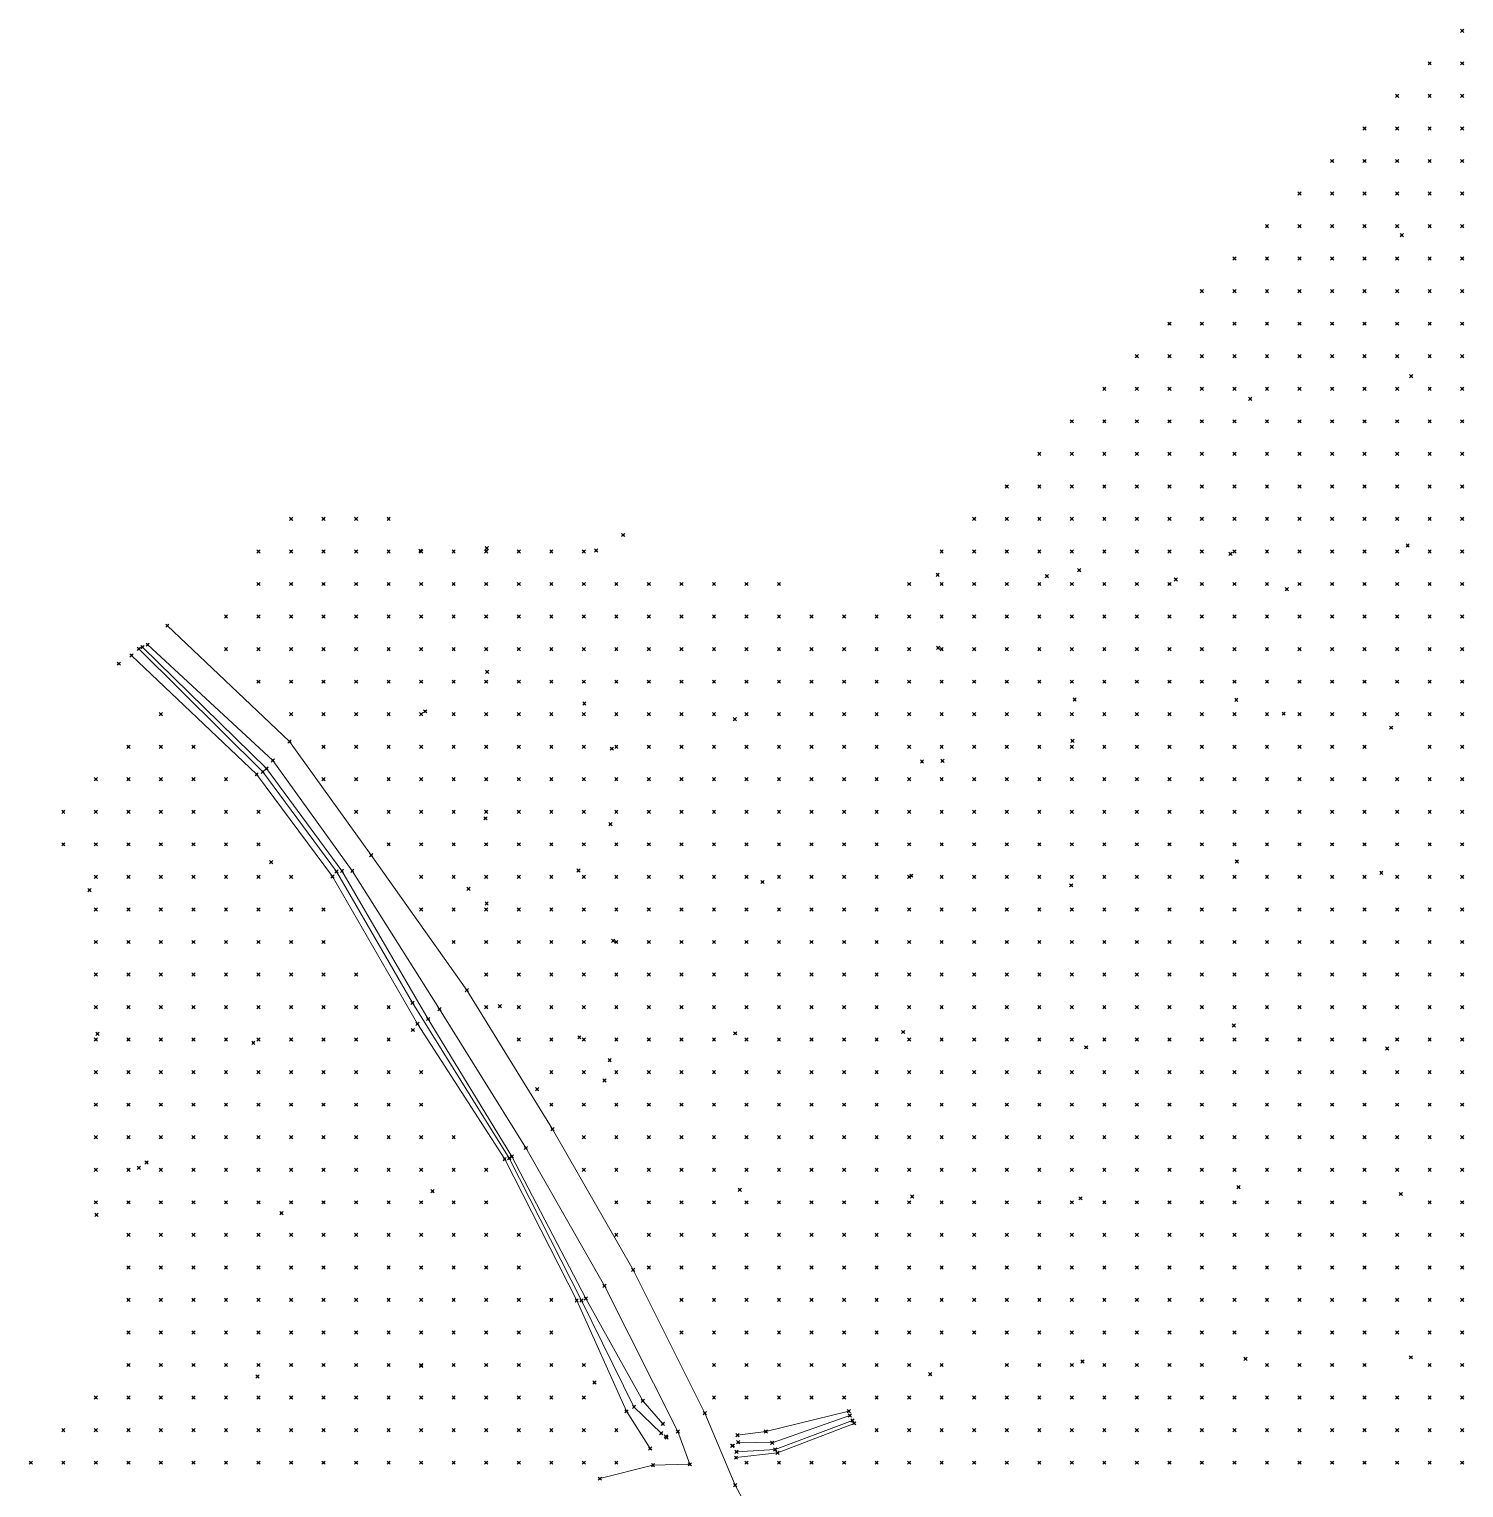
# Model space of a CAD drawing. Header units: metres. Extents: x 441556 to 446409, y 432338 to 461058.
# Drawn here: x 441831.5 to 441963.8, y 460383.4 to 460517.8 of the extents above; entities that cross this region are included whole.
import ezdxf

# ---------------------------------------------------------------- set-up
doc = ezdxf.new("R2010")
doc.units = ezdxf.units.M
doc.header["$MEASUREMENT"] = 0
doc.header["$PDMODE"] = 35
doc.header["$PDSIZE"] = 0.15
for name, color, linetype, lineweight in [('DTM-BRE-RevN_GRP_DRUM DE PIATRA', 2, 'Continuous', 0), ('DTM-BRE-RevN_GRP_DRUM PAMANT', 2, 'Continuous', 0), ('DTM-BRE-RevN_GRP_SANT PAMANT JOS', 2, 'Continuous', 0), ('DTM-BRE-RevN_GRP_SANT PAMANT SUS', 2, 'Continuous', 0), ('DTM-NOK-RevN_LIDAR_co_lidar', 91, 'Continuous', 0), ('DTM-NOK-RevN_RTK', 32, 'Continuous', 0)]:
    doc.layers.add(name, color=color, linetype=linetype, lineweight=lineweight)

msp = doc.modelspace()

# ---------------------------------------------------------------- linework, layer by layer
at = {"layer": 'DTM-BRE-RevN_GRP_DRUM DE PIATRA'}
msp.add_line((441896.614, 460383.647, 409.819), (441902.814, 460372.236, 409.312), dxfattribs=at)
at = {"layer": 'DTM-BRE-RevN_GRP_DRUM PAMANT'}
for p, q in [((441844.264, 460462.864, 413.839), (441855.53, 460452.179, 413.044)), ((441842.448, 460461.116, 413.848), (441853.984, 460450.444, 412.911)), ((441855.53, 460452.179, 413.044), (441863.067, 460441.701, 412.391)), ((441853.984, 460450.444, 412.911), (441861.32, 460440.278, 412.294)), ((441863.067, 460441.701, 412.391), (441871.882, 460429.28, 411.731)), ((441861.32, 460440.278, 412.294), (441869.361, 460427.515, 411.747)), ((441871.882, 460429.28, 411.731), (441879.771, 460416.446, 411.168)), ((441869.361, 460427.515, 411.747), (441877.32, 460414.724, 411.146)), ((441879.771, 460416.446, 411.168), (441887.211, 460403.487, 410.627)), ((441877.32, 460414.724, 411.146), (441884.564, 460402.016, 410.611)), ((441887.211, 460403.487, 410.627), (441893.809, 460390.28, 410.139)), ((441884.564, 460402.016, 410.611), (441891.341, 460388.587, 410.221)), ((441893.809, 460390.28, 410.139), (441896.614, 460383.647, 409.819)), ((441891.341, 460388.587, 410.221), (441892.43, 460385.567, 410.166)), ((441889.038, 460385.497, 410.243), (441884.135, 460384.245, 410.754)), ((441892.43, 460385.567, 410.166), (441889.038, 460385.497, 410.243))]:
    msp.add_line(p, q, dxfattribs=at)
at = {"layer": 'DTM-BRE-RevN_GRP_SANT PAMANT JOS'}
for p, q in [((441841.637, 460460.723, 413.386), (441853.065, 460449.394, 412.279)), ((441853.065, 460449.394, 412.279), (441859.853, 460440.201, 411.769)), ((441859.853, 460440.201, 411.769), (441866.872, 460428.101, 411.54)), ((441866.872, 460428.101, 411.54), (441875.788, 460413.773, 410.853)), ((441875.788, 460413.773, 410.853), (441882.445, 460400.666, 410.276)), ((441882.445, 460400.666, 410.276), (441887.288, 460390.863, 409.739)), ((441887.288, 460390.863, 409.739), (441889.802, 460388.427, 409.751)), ((441900.028, 460387.558, 409.498), (441907.194, 460390.067, 409.337)), ((441900.306, 460386.929, 409.442), (441907.43, 460389.595, 409.336)), ((441896.885, 460387.606, 409.511), (441900.028, 460387.558, 409.498)), ((441896.733, 460386.713, 409.586), (441900.306, 460386.929, 409.442))]:
    msp.add_line(p, q, dxfattribs=at)
at = {"layer": 'DTM-BRE-RevN_GRP_SANT PAMANT SUS'}
for p, q in [((441841.968, 460460.891, 413.848), (441853.416, 460449.684, 412.887)), ((441840.97, 460460.121, 414.171), (441852.499, 460449.165, 413.048)), ((441853.416, 460449.684, 412.887), (441860.366, 460440.267, 412.309)), ((441852.499, 460449.165, 413.048), (441859.487, 460439.741, 412.486)), ((441860.366, 460440.267, 412.309), (441868.315, 460426.608, 411.721)), ((441859.487, 460439.741, 412.486), (441867.319, 460426.165, 411.828)), ((441868.315, 460426.608, 411.721), (441876.033, 460413.944, 411.12)), ((441867.319, 460426.165, 411.828), (441875.368, 460413.702, 411.297)), ((441875.368, 460413.702, 411.297), (441882.005, 460400.669, 410.808)), ((441876.033, 460413.944, 411.12), (441882.855, 460400.854, 410.79)), ((441882.005, 460400.669, 410.808), (441886.594, 460390.452, 410.468)), ((441882.855, 460400.854, 410.79), (441888.095, 460391.423, 410.318)), ((441886.594, 460390.452, 410.468), (441888.77, 460387.014, 410.203)), ((441888.095, 460391.423, 410.318), (441889.956, 460389.289, 410.185)), ((441899.435, 460388.583, 409.894), (441907.098, 460390.468, 409.403)), ((441900.529, 460386.626, 409.652), (441907.585, 460389.342, 409.447)), ((441896.838, 460388.251, 409.863), (441899.435, 460388.583, 409.894)), ((441896.691, 460386.18, 409.909), (441900.529, 460386.626, 409.652))]:
    msp.add_line(p, q, dxfattribs=at)
at = {"layer": 'DTM-NOK-RevN_LIDAR_co_lidar'}
for p in [(441963.647, 460517.692, 405.638), (441960.648, 460514.693, 405.931), (441963.647, 460514.693, 405.719), (441957.648, 460511.693, 406.183), (441960.648, 460511.693, 406.021), (441963.647, 460511.693, 405.831), (441954.649, 460508.694, 406.431), (441957.648, 460508.694, 406.175), (441960.648, 460508.694, 405.965), (441963.647, 460508.694, 405.79), (441951.65, 460505.695, 406.539), (441954.649, 460505.695, 406.337), (441957.648, 460505.695, 406.103), (441960.648, 460505.695, 405.85), (441963.647, 460505.695, 405.641), (441948.65, 460502.695, 406.51), (441951.65, 460502.695, 406.298), (441954.649, 460502.695, 406.053), (441957.648, 460502.695, 405.853), (441960.648, 460502.695, 405.657), (441963.647, 460502.695, 405.487), (441945.651, 460499.696, 406.773), (441948.65, 460499.696, 406.577), (441951.65, 460499.696, 406.282), (441954.649, 460499.696, 406.033), (441957.648, 460499.696, 405.892), (441960.648, 460499.696, 405.741), (441963.647, 460499.696, 405.579), (441942.652, 460496.697, 406.899), (441945.651, 460496.697, 406.679), (441948.65, 460496.697, 406.46), (441951.65, 460496.697, 406.165), (441954.649, 460496.697, 405.877), (441957.648, 460496.697, 405.7), (441960.648, 460496.697, 405.546), (441963.647, 460496.697, 405.351), (441939.652, 460493.697, 406.993), (441942.652, 460493.697, 406.742), (441945.651, 460493.697, 406.551), (441948.65, 460493.697, 406.346), (441951.65, 460493.697, 406.073), (441954.649, 460493.697, 405.878), (441957.648, 460493.697, 405.768), (441960.648, 460493.697, 405.55), (441963.647, 460493.697, 405.452), (441936.653, 460490.698, 407.346), (441939.652, 460490.698, 407.187), (441942.652, 460490.698, 406.956), (441945.651, 460490.698, 406.712), (441948.65, 460490.698, 406.463), (441951.65, 460490.698, 406.294), (441954.649, 460490.698, 406.099), (441957.648, 460490.698, 405.912), (441960.648, 460490.698, 405.731), (441963.647, 460490.698, 405.562), (441933.654, 460487.699, 407.633), (441936.653, 460487.699, 407.428), (441939.652, 460487.699, 407.264), (441942.652, 460487.699, 407.031), (441945.651, 460487.699, 406.787), (441948.65, 460487.699, 406.56), (441951.65, 460487.699, 406.354), (441954.649, 460487.699, 406.23), (441957.648, 460487.699, 406.043), (441960.648, 460487.699, 405.804), (441963.647, 460487.699, 405.647), (441930.654, 460484.699, 407.844), (441933.654, 460484.699, 407.659), (441936.653, 460484.699, 407.472), (441939.652, 460484.699, 407.254), (441942.652, 460484.699, 406.955), (441945.651, 460484.699, 406.779), (441948.65, 460484.699, 406.514), (441951.65, 460484.699, 406.384), (441954.649, 460484.699, 406.193), (441957.648, 460484.699, 406.026), (441960.648, 460484.699, 405.895), (441963.647, 460484.699, 405.699), (441927.655, 460481.7, 407.948), (441930.654, 460481.7, 407.756), (441933.654, 460481.7, 407.599), (441936.653, 460481.7, 407.384), (441939.652, 460481.7, 407.18), (441942.652, 460481.7, 406.905), (441945.651, 460481.7, 406.673), (441948.65, 460481.7, 406.446), (441951.65, 460481.7, 406.218), (441954.649, 460481.7, 406.104), (441957.648, 460481.7, 405.926), (441960.648, 460481.7, 405.76), (441963.647, 460481.7, 405.54), (441924.656, 460478.701, 407.993), (441927.655, 460478.701, 407.812), (441930.654, 460478.701, 407.61), (441933.654, 460478.701, 407.397), (441936.653, 460478.701, 407.199), (441939.652, 460478.701, 406.909), (441942.652, 460478.701, 406.73), (441945.651, 460478.701, 406.557), (441948.65, 460478.701, 406.297), (441951.65, 460478.701, 406.104), (441954.649, 460478.701, 405.93), (441957.648, 460478.701, 405.754), (441960.648, 460478.701, 405.634), (441963.647, 460478.701, 405.444), (441921.656, 460475.701, 407.9), (441924.656, 460475.701, 407.711), (441927.655, 460475.701, 407.548), (441930.654, 460475.701, 407.36), (441933.654, 460475.701, 407.153), (441936.653, 460475.701, 406.904), (441939.652, 460475.701, 406.619), (441942.652, 460475.701, 406.45), (441945.651, 460475.701, 406.257), (441948.65, 460475.701, 406.077), (441951.65, 460475.701, 405.914), (441954.649, 460475.701, 405.701), (441957.648, 460475.701, 405.499), (441960.648, 460475.701, 405.329), (441963.647, 460475.701, 405.216), (441855.671, 460472.702, 413.062), (441858.67, 460472.702, 412.833), (441861.669, 460472.702, 412.631), (441864.669, 460472.702, 412.446), (441918.657, 460472.702, 408.158), (441921.656, 460472.702, 407.972), (441924.656, 460472.702, 407.77), (441927.655, 460472.702, 407.561), (441930.654, 460472.702, 407.371), (441933.654, 460472.702, 407.156), (441936.653, 460472.702, 406.814), (441939.652, 460472.702, 406.614), (441942.652, 460472.702, 406.401), (441945.651, 460472.702, 406.224), (441948.65, 460472.702, 405.994), (441951.65, 460472.702, 405.862), (441954.649, 460472.702, 405.658), (441957.648, 460472.702, 405.524), (441960.648, 460472.702, 405.324), (441963.647, 460472.702, 405.188), (441852.671, 460469.703, 413.334), (441855.671, 460469.703, 413.076), (441858.67, 460469.703, 412.844), (441861.669, 460469.703, 412.657), (441864.669, 460469.703, 412.469), (441867.668, 460469.703, 412.275), (441870.667, 460469.703, 412.143), (441873.667, 460469.703, 411.813), (441876.666, 460469.703, 411.752), (441879.665, 460469.703, 411.647), (441882.665, 460469.703, 411.33), (441915.658, 460469.703, 408.332), (441918.657, 460469.703, 408.146), (441921.656, 460469.703, 407.957), (441924.656, 460469.703, 407.769), (441927.655, 460469.703, 407.535), (441930.654, 460469.703, 407.297), (441933.654, 460469.703, 407.048), (441936.653, 460469.703, 406.675), (441939.652, 460469.703, 406.433), (441942.652, 460469.703, 406.317), (441945.651, 460469.703, 406.12), (441948.65, 460469.703, 405.992), (441951.65, 460469.703, 405.753), (441954.649, 460469.703, 405.587), (441957.648, 460469.703, 405.361), (441960.648, 460469.703, 405.236), (441963.647, 460469.703, 405.109), (441852.671, 460466.703, 413.381), (441855.671, 460466.703, 413.135), (441858.67, 460466.703, 412.902), (441861.669, 460466.703, 412.696), (441864.669, 460466.703, 412.499), (441867.668, 460466.703, 412.292), (441870.667, 460466.703, 412.142), (441873.667, 460466.703, 411.882), (441876.666, 460466.703, 411.769), (441879.665, 460466.703, 411.686), (441882.665, 460466.703, 411.401), (441885.664, 460466.703, 411.152), (441888.664, 460466.703, 410.707), (441891.663, 460466.703, 410.457), (441894.662, 460466.703, 410.221), (441897.662, 460466.703, 410.03), (441900.661, 460466.703, 409.874), (441912.658, 460466.703, 408.739), (441915.658, 460466.703, 408.371), (441918.657, 460466.703, 408.136), (441921.656, 460466.703, 407.9), (441924.656, 460466.703, 407.684), (441927.655, 460466.703, 407.442), (441930.654, 460466.703, 407.168), (441933.654, 460466.703, 406.837), (441936.653, 460466.703, 406.468), (441939.652, 460466.703, 406.183), (441942.652, 460466.703, 406.079), (441945.651, 460466.703, 405.836), (441948.65, 460466.703, 405.43), (441951.65, 460466.703, 405.362), (441954.649, 460466.703, 405.254), (441957.648, 460466.703, 405.047), (441960.648, 460466.703, 404.933), (441963.647, 460466.703, 404.821), (441849.672, 460463.704, 413.561), (441852.671, 460463.704, 413.397), (441855.671, 460463.704, 413.164), (441858.67, 460463.704, 412.931), (441861.669, 460463.704, 412.702), (441864.669, 460463.704, 412.515), (441867.668, 460463.704, 412.354), (441870.667, 460463.704, 412.159), (441873.667, 460463.704, 411.984), (441876.666, 460463.704, 411.841), (441879.665, 460463.704, 411.729), (441882.665, 460463.704, 411.458), (441885.664, 460463.704, 411.212), (441888.664, 460463.704, 410.741), (441891.663, 460463.704, 410.495), (441894.662, 460463.704, 410.289), (441897.662, 460463.704, 410.084), (441900.661, 460463.704, 409.942), (441903.66, 460463.704, 409.678), (441906.66, 460463.704, 409.382), (441909.659, 460463.704, 409.027), (441912.658, 460463.704, 408.685), (441915.658, 460463.704, 408.459), (441918.657, 460463.704, 408.095), (441921.656, 460463.704, 407.77), (441924.656, 460463.704, 407.529), (441927.655, 460463.704, 407.303), (441930.654, 460463.704, 406.952), (441933.654, 460463.704, 406.668), (441936.653, 460463.704, 406.173), (441939.652, 460463.704, 405.669), (441942.652, 460463.704, 405.511), (441945.651, 460463.704, 405.263), (441948.65, 460463.704, 404.955), (441951.65, 460463.704, 404.672), (441954.649, 460463.704, 404.499), (441957.648, 460463.704, 404.479), (441960.648, 460463.704, 404.312), (441963.647, 460463.704, 404.219), (441849.672, 460460.705, 413.44), (441852.671, 460460.705, 413.335), (441855.671, 460460.705, 413.159), (441858.67, 460460.705, 412.925), (441861.669, 460460.705, 412.735), (441864.669, 460460.705, 412.568), (441867.668, 460460.705, 412.406), (441870.667, 460460.705, 412.219), (441873.667, 460460.705, 411.996), (441876.666, 460460.705, 411.866), (441879.665, 460460.705, 411.77), (441882.665, 460460.705, 411.533), (441885.664, 460460.705, 411.305), (441888.664, 460460.705, 410.819), (441891.663, 460460.705, 410.54), (441894.662, 460460.705, 410.296), (441897.662, 460460.705, 410.11), (441900.661, 460460.705, 409.916), (441903.66, 460460.705, 409.648), (441906.66, 460460.705, 409.343), (441909.659, 460460.705, 409.058), (441912.658, 460460.705, 408.616), (441915.658, 460460.705, 408.353), (441918.657, 460460.705, 408.034), (441921.656, 460460.705, 407.726), (441924.656, 460460.705, 407.359), (441927.655, 460460.705, 407.116), (441930.654, 460460.705, 406.654), (441933.654, 460460.705, 406.273), (441936.653, 460460.705, 405.846), (441939.652, 460460.705, 405.649), (441942.652, 460460.705, 405.395), (441945.651, 460460.705, 405.053), (441948.65, 460460.705, 404.717), (441951.65, 460460.705, 404.419), (441954.649, 460460.705, 404.192), (441957.648, 460460.705, 403.967), (441960.648, 460460.705, 403.764), (441963.647, 460460.705, 403.608), (441852.671, 460457.705, 413.194), (441855.671, 460457.705, 413.079), (441858.67, 460457.705, 412.93), (441861.669, 460457.705, 412.758), (441864.669, 460457.705, 412.615), (441867.668, 460457.705, 412.427), (441870.667, 460457.705, 412.245), (441873.667, 460457.705, 412.001), (441876.666, 460457.705, 411.885), (441879.665, 460457.705, 411.824), (441882.665, 460457.705, 411.597), (441885.664, 460457.705, 411.364), (441888.664, 460457.705, 410.916), (441891.663, 460457.705, 410.626), (441894.662, 460457.705, 410.322), (441897.662, 460457.705, 410.117), (441900.661, 460457.705, 409.917), (441903.66, 460457.705, 409.601), (441906.66, 460457.705, 409.271), (441909.659, 460457.705, 408.941), (441912.658, 460457.705, 408.569), (441915.658, 460457.705, 408.327), (441918.657, 460457.705, 408.013), (441921.656, 460457.705, 407.604), (441924.656, 460457.705, 407.274), (441927.655, 460457.705, 406.993), (441930.654, 460457.705, 406.578), (441933.654, 460457.705, 406.228), (441936.653, 460457.705, 405.867), (441939.652, 460457.705, 405.572), (441942.652, 460457.705, 405.391), (441945.651, 460457.705, 405.077), (441948.65, 460457.705, 404.665), (441951.65, 460457.705, 404.403), (441954.649, 460457.705, 404.227), (441957.648, 460457.705, 403.945), (441960.648, 460457.705, 403.687), (441963.647, 460457.705, 403.403), (441843.673, 460454.706, 413.971), (441855.671, 460454.706, 412.886), (441858.67, 460454.706, 412.853), (441861.669, 460454.706, 412.742), (441864.669, 460454.706, 412.587), (441867.668, 460454.706, 412.449), (441870.667, 460454.706, 412.258), (441873.667, 460454.706, 411.994), (441876.666, 460454.706, 411.936), (441879.665, 460454.706, 411.854), (441882.665, 460454.706, 411.643), (441885.664, 460454.706, 411.652), (441888.664, 460454.706, 411.094), (441891.663, 460454.706, 410.861), (441894.662, 460454.706, 410.558), (441897.662, 460454.706, 410.329), (441900.661, 460454.706, 410.181), (441903.66, 460454.706, 409.767), (441906.66, 460454.706, 409.275), (441909.659, 460454.706, 409.041), (441912.658, 460454.706, 408.773), (441915.658, 460454.706, 408.411), (441918.657, 460454.706, 408.01), (441921.656, 460454.706, 407.671), (441924.656, 460454.706, 407.387), (441927.655, 460454.706, 407.132), (441930.654, 460454.706, 406.651), (441933.654, 460454.706, 406.302), (441936.653, 460454.706, 405.98), (441939.652, 460454.706, 405.602), (441942.652, 460454.706, 405.465), (441945.651, 460454.706, 405.149), (441948.65, 460454.706, 404.721), (441951.65, 460454.706, 404.537), (441954.649, 460454.706, 404.29), (441957.648, 460454.706, 403.939), (441960.648, 460454.706, 403.669), (441963.647, 460454.706, 403.35), (441840.674, 460451.707, 414.172), (441843.673, 460451.707, 413.966), (441846.673, 460451.707, 413.722), (441858.67, 460451.707, 412.677), (441861.669, 460451.707, 412.653), (441864.669, 460451.707, 412.531), (441867.668, 460451.707, 412.383), (441870.667, 460451.707, 412.241), (441873.667, 460451.707, 411.979), (441876.666, 460451.707, 411.88), (441879.665, 460451.707, 411.882), (441882.665, 460451.707, 411.659), (441885.664, 460451.707, 411.838), (441888.664, 460451.707, 411.452), (441891.663, 460451.707, 411.445), (441894.662, 460451.707, 410.918), (441897.662, 460451.707, 410.637), (441900.661, 460451.707, 410.518), (441903.66, 460451.707, 410.437), (441906.66, 460451.707, 410.131), (441909.659, 460451.707, 409.691), (441912.658, 460451.707, 409.521), (441915.658, 460451.707, 408.456), (441918.657, 460451.707, 408.097), (441921.656, 460451.707, 407.783), (441924.656, 460451.707, 407.37), (441927.655, 460451.707, 406.993), (441930.654, 460451.707, 406.641), (441933.654, 460451.707, 406.403), (441936.653, 460451.707, 406.056), (441939.652, 460451.707, 405.752), (441942.652, 460451.707, 405.413), (441945.651, 460451.707, 405.243), (441948.65, 460451.707, 404.975), (441951.65, 460451.707, 404.697), (441954.649, 460451.707, 404.346), (441960.648, 460451.707, 403.602), (441963.647, 460451.707, 403.196), (441837.675, 460448.707, 414.445), (441840.674, 460448.707, 414.254), (441843.673, 460448.707, 414.034), (441846.673, 460448.707, 413.751), (441849.672, 460448.707, 413.361), (441858.67, 460448.707, 412.502), (441861.669, 460448.707, 412.483), (441864.669, 460448.707, 412.442), (441867.668, 460448.707, 412.301), (441870.667, 460448.707, 412.177), (441873.667, 460448.707, 411.91), (441876.666, 460448.707, 411.857), (441879.665, 460448.707, 411.828), (441882.665, 460448.707, 411.629), (441885.664, 460448.707, 411.569), (441888.664, 460448.707, 411.359), (441891.663, 460448.707, 411.253), (441894.662, 460448.707, 410.81), (441897.662, 460448.707, 410.445), (441900.661, 460448.707, 410.4), (441903.66, 460448.707, 410.272), (441906.66, 460448.707, 409.896), (441909.659, 460448.707, 409.423), (441912.658, 460448.707, 408.974), (441915.658, 460448.707, 408.499), (441918.657, 460448.707, 408.116), (441921.656, 460448.707, 407.77), (441924.656, 460448.707, 407.42), (441927.655, 460448.707, 407.036), (441930.654, 460448.707, 406.721), (441933.654, 460448.707, 406.334), (441936.653, 460448.707, 406.136), (441939.652, 460448.707, 405.963), (441942.652, 460448.707, 405.759), (441945.651, 460448.707, 405.727), (441948.65, 460448.707, 405.641), (441951.65, 460448.707, 405.256), (441954.649, 460448.707, 404.857), (441957.648, 460448.707, 404.281), (441960.648, 460448.707, 403.733), (441963.647, 460448.707, 403.304), (441834.675, 460445.708, 414.724), (441837.675, 460445.708, 414.476), (441840.674, 460445.708, 414.322), (441843.673, 460445.708, 414.108), (441846.673, 460445.708, 413.848), (441849.672, 460445.708, 413.26), (441852.671, 460445.708, 412.817), (441861.669, 460445.708, 412.278), (441864.669, 460445.708, 412.295), (441867.668, 460445.708, 412.215), (441870.667, 460445.708, 412.106), (441873.667, 460445.708, 411.803), (441876.666, 460445.708, 411.728), (441879.665, 460445.708, 411.761), (441882.665, 460445.708, 411.545), (441885.664, 460445.708, 411.33), (441888.664, 460445.708, 411.05), (441891.663, 460445.708, 410.828), (441894.662, 460445.708, 410.515), (441897.662, 460445.708, 410.292), (441900.661, 460445.708, 410.058), (441903.66, 460445.708, 409.721), (441906.66, 460445.708, 409.401), (441909.659, 460445.708, 409.146), (441912.658, 460445.708, 408.773), (441915.658, 460445.708, 408.415), (441918.657, 460445.708, 408.107), (441921.656, 460445.708, 407.798), (441924.656, 460445.708, 407.507), (441927.655, 460445.708, 407.205), (441930.654, 460445.708, 406.802), (441933.654, 460445.708, 406.568), (441936.653, 460445.708, 406.34), (441939.652, 460445.708, 406.25), (441942.652, 460445.708, 406.323), (441945.651, 460445.708, 406.216), (441948.65, 460445.708, 406.059), (441951.65, 460445.708, 405.823), (441954.649, 460445.708, 405.466), (441957.648, 460445.708, 405.054), (441960.648, 460445.708, 404.588), (441963.647, 460445.708, 404.116), (441834.675, 460442.709, 414.718), (441837.675, 460442.709, 414.566), (441840.674, 460442.709, 414.357), (441843.673, 460442.709, 414.115), (441846.673, 460442.709, 413.744), (441849.672, 460442.709, 413.233), (441852.671, 460442.709, 412.886), (441864.669, 460442.709, 412.132), (441867.668, 460442.709, 412.108), (441870.667, 460442.709, 412.042), (441873.667, 460442.709, 411.785), (441876.666, 460442.709, 411.73), (441879.665, 460442.709, 411.699), (441882.665, 460442.709, 411.483), (441885.664, 460442.709, 411.202), (441888.664, 460442.709, 410.832), (441891.663, 460442.709, 410.541), (441894.662, 460442.709, 410.249), (441897.662, 460442.709, 410.016), (441900.661, 460442.709, 409.787), (441903.66, 460442.709, 409.469), (441906.66, 460442.709, 409.137), (441909.659, 460442.709, 408.941), (441912.658, 460442.709, 408.736), (441915.658, 460442.709, 408.382), (441918.657, 460442.709, 408.05), (441921.656, 460442.709, 407.768), (441924.656, 460442.709, 407.5), (441927.655, 460442.709, 407.298), (441930.654, 460442.709, 407.146), (441933.654, 460442.709, 406.898), (441936.653, 460442.709, 406.736), (441939.652, 460442.709, 406.606), (441942.652, 460442.709, 406.428), (441945.651, 460442.709, 406.257), (441948.65, 460442.709, 406.117), (441951.65, 460442.709, 405.942), (441954.649, 460442.709, 405.693), (441957.648, 460442.709, 405.405), (441960.648, 460442.709, 405.051), (441963.647, 460442.709, 404.7), (441837.675, 460439.709, 414.589), (441840.674, 460439.709, 414.376), (441843.673, 460439.709, 414.058), (441846.673, 460439.709, 413.566), (441849.672, 460439.709, 413.314), (441852.671, 460439.709, 413.042), (441855.671, 460439.709, 412.668), (441867.668, 460439.709, 411.947), (441870.667, 460439.709, 411.915), (441873.667, 460439.709, 411.713), (441876.666, 460439.709, 411.677), (441879.665, 460439.709, 411.621), (441882.665, 460439.709, 411.399), (441885.664, 460439.709, 411.119), (441888.664, 460439.709, 410.682), (441891.663, 460439.709, 410.36), (441894.662, 460439.709, 410.034), (441897.662, 460439.709, 409.742), (441900.661, 460439.709, 409.568), (441903.66, 460439.709, 409.279), (441906.66, 460439.709, 409.005), (441909.659, 460439.709, 408.784), (441912.658, 460439.709, 408.601), (441915.658, 460439.709, 408.368), (441918.657, 460439.709, 408.099), (441921.656, 460439.709, 407.808), (441924.656, 460439.709, 407.58), (441927.655, 460439.709, 407.394), (441930.654, 460439.709, 407.205), (441933.654, 460439.709, 407.05), (441936.653, 460439.709, 406.874), (441939.652, 460439.709, 406.652), (441942.652, 460439.709, 406.473), (441945.651, 460439.709, 406.322), (441948.65, 460439.709, 406.142), (441951.65, 460439.709, 405.958), (441954.649, 460439.709, 405.858), (441957.648, 460439.709, 405.574), (441960.648, 460439.709, 405.259), (441963.647, 460439.709, 404.944), (441837.675, 460436.71, 414.634), (441840.674, 460436.71, 414.347), (441843.673, 460436.71, 413.911), (441846.673, 460436.71, 413.633), (441849.672, 460436.71, 413.451), (441852.671, 460436.71, 413.131), (441855.671, 460436.71, 412.732), (441858.67, 460436.71, 412.347), (441867.668, 460436.71, 411.759), (441870.667, 460436.71, 411.783), (441873.667, 460436.71, 411.604), (441876.666, 460436.71, 411.593), (441879.665, 460436.71, 411.572), (441882.665, 460436.71, 411.322), (441885.664, 460436.71, 411.057), (441888.664, 460436.71, 410.632), (441891.663, 460436.71, 410.239), (441894.662, 460436.71, 409.848), (441897.662, 460436.71, 409.615), (441900.661, 460436.71, 409.406), (441903.66, 460436.71, 409.211), (441906.66, 460436.71, 408.963), (441909.659, 460436.71, 408.688), (441912.658, 460436.71, 408.463), (441915.658, 460436.71, 408.305), (441918.657, 460436.71, 408.115), (441921.656, 460436.71, 407.836), (441924.656, 460436.71, 407.637), (441927.655, 460436.71, 407.425), (441930.654, 460436.71, 407.249), (441933.654, 460436.71, 407.066), (441936.653, 460436.71, 406.938), (441939.652, 460436.71, 406.766), (441942.652, 460436.71, 406.566), (441945.651, 460436.71, 406.41), (441948.65, 460436.71, 406.275), (441951.65, 460436.71, 406.083), (441954.649, 460436.71, 405.881), (441957.648, 460436.71, 405.673), (441960.648, 460436.71, 405.35), (441963.647, 460436.71, 405.024), (441837.675, 460433.711, 414.618), (441840.674, 460433.711, 414.229), (441843.673, 460433.711, 413.87), (441846.673, 460433.711, 413.683), (441849.672, 460433.711, 413.457), (441852.671, 460433.711, 413.13), (441855.671, 460433.711, 412.69), (441858.67, 460433.711, 412.31), (441870.667, 460433.711, 411.647), (441873.667, 460433.711, 411.558), (441876.666, 460433.711, 411.506), (441879.665, 460433.711, 411.497), (441882.665, 460433.711, 411.243), (441885.664, 460433.711, 410.997), (441888.664, 460433.711, 410.531), (441891.663, 460433.711, 410.17), (441894.662, 460433.711, 409.785), (441897.662, 460433.711, 409.597), (441900.661, 460433.711, 409.329), (441903.66, 460433.711, 409.115), (441906.66, 460433.711, 408.895), (441909.659, 460433.711, 408.658), (441912.658, 460433.711, 408.46), (441915.658, 460433.711, 408.277), (441918.657, 460433.711, 408.058), (441921.656, 460433.711, 407.82), (441924.656, 460433.711, 407.651), (441927.655, 460433.711, 407.5), (441930.654, 460433.711, 407.317), (441933.654, 460433.711, 407.122), (441936.653, 460433.711, 406.961), (441939.652, 460433.711, 406.788), (441942.652, 460433.711, 406.617), (441945.651, 460433.711, 406.453), (441948.65, 460433.711, 406.267), (441951.65, 460433.711, 406.086), (441954.649, 460433.711, 405.891), (441957.648, 460433.711, 405.609), (441960.648, 460433.711, 405.349), (441963.647, 460433.711, 404.984), (441837.675, 460430.711, 414.558), (441840.674, 460430.711, 414.113), (441843.673, 460430.711, 413.949), (441846.673, 460430.711, 413.76), (441849.672, 460430.711, 413.434), (441852.671, 460430.711, 413.022), (441855.671, 460430.711, 412.587), (441858.67, 460430.711, 412.315), (441861.669, 460430.711, 412.037), (441873.667, 460430.711, 411.5), (441876.666, 460430.711, 411.417), (441879.665, 460430.711, 411.412), (441882.665, 460430.711, 411.191), (441885.664, 460430.711, 410.96), (441888.664, 460430.711, 410.438), (441891.663, 460430.711, 410.22), (441894.662, 460430.711, 409.913), (441897.662, 460430.711, 409.621), (441900.661, 460430.711, 409.395), (441903.66, 460430.711, 409.07), (441906.66, 460430.711, 408.847), (441909.659, 460430.711, 408.699), (441912.658, 460430.711, 408.515), (441915.658, 460430.711, 408.312), (441918.657, 460430.711, 408.069), (441921.656, 460430.711, 407.809), (441924.656, 460430.711, 407.604), (441927.655, 460430.711, 407.471), (441930.654, 460430.711, 407.375), (441933.654, 460430.711, 407.146), (441936.653, 460430.711, 406.941), (441939.652, 460430.711, 406.743), (441942.652, 460430.711, 406.611), (441945.651, 460430.711, 406.436), (441948.65, 460430.711, 406.243), (441951.65, 460430.711, 406.078), (441954.649, 460430.711, 405.908), (441957.648, 460430.711, 405.684), (441960.648, 460430.711, 405.44), (441963.647, 460430.711, 405.164), (441837.675, 460427.712, 414.391), (441840.674, 460427.712, 414.184), (441843.673, 460427.712, 414.009), (441846.673, 460427.712, 413.748), (441849.672, 460427.712, 413.373), (441852.671, 460427.712, 412.936), (441855.671, 460427.712, 412.701), (441858.67, 460427.712, 412.42), (441861.669, 460427.712, 412.088), (441864.669, 460427.712, 411.842), (441873.667, 460427.712, 411.374), (441876.666, 460427.712, 411.355), (441879.665, 460427.712, 411.348), (441882.665, 460427.712, 411.134), (441885.664, 460427.712, 410.884), (441888.664, 460427.712, 410.437), (441891.663, 460427.712, 410.271), (441894.662, 460427.712, 410.027), (441897.662, 460427.712, 409.655), (441900.661, 460427.712, 409.455), (441903.66, 460427.712, 409.186), (441906.66, 460427.712, 408.921), (441909.659, 460427.712, 408.715), (441912.658, 460427.712, 408.529), (441915.658, 460427.712, 408.319), (441918.657, 460427.712, 408.125), (441921.656, 460427.712, 407.868), (441924.656, 460427.712, 407.616), (441927.655, 460427.712, 407.411), (441930.654, 460427.712, 407.277), (441933.654, 460427.712, 407.139), (441936.653, 460427.712, 406.951), (441939.652, 460427.712, 406.764), (441942.652, 460427.712, 406.607), (441945.651, 460427.712, 406.467), (441948.65, 460427.712, 406.301), (441951.65, 460427.712, 406.149), (441954.649, 460427.712, 405.983), (441957.648, 460427.712, 405.8), (441960.648, 460427.712, 405.534), (441963.647, 460427.712, 405.28), (441837.675, 460424.713, 414.427), (441840.674, 460424.713, 414.266), (441843.673, 460424.713, 414.021), (441846.673, 460424.713, 413.706), (441849.672, 460424.713, 413.267), (441852.671, 460424.713, 412.973), (441855.671, 460424.713, 412.764), (441858.67, 460424.713, 412.443), (441861.669, 460424.713, 412.117), (441864.669, 460424.713, 411.809), (441876.666, 460424.713, 411.338), (441879.665, 460424.713, 411.276), (441882.665, 460424.713, 411.078), (441885.664, 460424.713, 410.83), (441888.664, 460424.713, 410.434), (441891.663, 460424.713, 410.302), (441894.662, 460424.713, 410.095), (441897.662, 460424.713, 409.708), (441900.661, 460424.713, 409.424), (441903.66, 460424.713, 409.274), (441906.66, 460424.713, 409.101), (441909.659, 460424.713, 408.765), (441912.658, 460424.713, 408.505), (441915.658, 460424.713, 408.249), (441918.657, 460424.713, 408.1), (441921.656, 460424.713, 407.856), (441924.656, 460424.713, 407.564), (441927.655, 460424.713, 407.409), (441930.654, 460424.713, 407.293), (441933.654, 460424.713, 407.147), (441936.653, 460424.713, 407.014), (441939.652, 460424.713, 406.863), (441942.652, 460424.713, 406.671), (441945.651, 460424.713, 406.484), (441948.65, 460424.713, 406.365), (441951.65, 460424.713, 406.209), (441954.649, 460424.713, 406.026), (441957.648, 460424.713, 405.808), (441960.648, 460424.713, 405.6), (441963.647, 460424.713, 405.377), (441837.675, 460421.713, 414.423), (441840.674, 460421.713, 414.272), (441843.673, 460421.713, 414.02), (441846.673, 460421.713, 413.586), (441849.672, 460421.713, 413.24), (441852.671, 460421.713, 413.104), (441855.671, 460421.713, 412.803), (441858.67, 460421.713, 412.451), (441861.669, 460421.713, 412.158), (441864.669, 460421.713, 411.779), (441867.668, 460421.713, 411.51), (441879.665, 460421.713, 411.219), (441882.665, 460421.713, 411.068), (441885.664, 460421.713, 410.79), (441888.664, 460421.713, 410.438), (441891.663, 460421.713, 410.34), (441894.662, 460421.713, 410.096), (441897.662, 460421.713, 409.703), (441900.661, 460421.713, 409.575), (441903.66, 460421.713, 409.39), (441906.66, 460421.713, 409.163), (441909.659, 460421.713, 409.052), (441912.658, 460421.713, 408.589), (441915.658, 460421.713, 408.247), (441918.657, 460421.713, 408.065), (441921.656, 460421.713, 407.83), (441924.656, 460421.713, 407.541), (441927.655, 460421.713, 407.44), (441930.654, 460421.713, 407.337), (441933.654, 460421.713, 407.199), (441936.653, 460421.713, 407.017), (441939.652, 460421.713, 406.861), (441942.652, 460421.713, 406.71), (441945.651, 460421.713, 406.527), (441948.65, 460421.713, 406.344), (441951.65, 460421.713, 406.213), (441954.649, 460421.713, 406.077), (441957.648, 460421.713, 405.926), (441960.648, 460421.713, 405.688), (441963.647, 460421.713, 405.533), (441837.675, 460418.714, 414.498), (441840.674, 460418.714, 414.192), (441843.673, 460418.714, 413.87), (441846.673, 460418.714, 413.513), (441849.672, 460418.714, 413.343), (441852.671, 460418.714, 413.111), (441855.671, 460418.714, 412.817), (441858.67, 460418.714, 412.476), (441861.669, 460418.714, 412.108), (441864.669, 460418.714, 411.787), (441867.668, 460418.714, 411.554), (441879.665, 460418.714, 411.061), (441882.665, 460418.714, 410.932), (441885.664, 460418.714, 410.582), (441888.664, 460418.714, 410.458), (441891.663, 460418.714, 410.458), (441894.662, 460418.714, 410.226), (441897.662, 460418.714, 409.888), (441900.661, 460418.714, 409.725), (441903.66, 460418.714, 409.412), (441906.66, 460418.714, 409.271), (441909.659, 460418.714, 409.059), (441912.658, 460418.714, 408.553), (441915.658, 460418.714, 408.286), (441918.657, 460418.714, 408.169), (441921.656, 460418.714, 407.973), (441924.656, 460418.714, 407.613), (441927.655, 460418.714, 407.437), (441930.654, 460418.714, 407.366), (441933.654, 460418.714, 407.236), (441936.653, 460418.714, 407.062), (441939.652, 460418.714, 406.882), (441942.652, 460418.714, 406.737), (441945.651, 460418.714, 406.598), (441948.65, 460418.714, 406.435), (441951.65, 460418.714, 406.284), (441954.649, 460418.714, 406.147), (441957.648, 460418.714, 406.012), (441960.648, 460418.714, 405.815), (441963.647, 460418.714, 405.611), (441837.675, 460415.715, 414.494), (441840.674, 460415.715, 414.223), (441843.673, 460415.715, 413.722), (441846.673, 460415.715, 413.504), (441849.672, 460415.715, 413.406), (441852.671, 460415.715, 413.141), (441855.671, 460415.715, 412.788), (441858.67, 460415.715, 412.415), (441861.669, 460415.715, 412.08), (441864.669, 460415.715, 411.842), (441867.668, 460415.715, 411.564), (441870.667, 460415.715, 411.371), (441882.665, 460415.715, 410.862), (441885.664, 460415.715, 410.516), (441888.664, 460415.715, 410.519), (441891.663, 460415.715, 410.572), (441894.662, 460415.715, 410.298), (441897.662, 460415.715, 409.793), (441900.661, 460415.715, 409.335), (441903.66, 460415.715, 409.121), (441906.66, 460415.715, 409.111), (441909.659, 460415.715, 408.866), (441912.658, 460415.715, 408.576), (441915.658, 460415.715, 408.305), (441918.657, 460415.715, 408.253), (441921.656, 460415.715, 408.152), (441924.656, 460415.715, 407.94), (441927.655, 460415.715, 407.532), (441930.654, 460415.715, 407.439), (441933.654, 460415.715, 407.324), (441936.653, 460415.715, 407.14), (441939.652, 460415.715, 406.979), (441942.652, 460415.715, 406.838), (441945.651, 460415.715, 406.691), (441948.65, 460415.715, 406.575), (441951.65, 460415.715, 406.424), (441954.649, 460415.715, 406.21), (441957.648, 460415.715, 406.027), (441960.648, 460415.715, 405.885), (441963.647, 460415.715, 405.704), (441837.675, 460412.715, 414.495), (441840.674, 460412.715, 414.221), (441843.673, 460412.715, 413.755), (441846.673, 460412.715, 413.601), (441849.672, 460412.715, 413.368), (441852.671, 460412.715, 413.122), (441855.671, 460412.715, 412.8), (441858.67, 460412.715, 412.413), (441861.669, 460412.715, 412.141), (441864.669, 460412.715, 411.905), (441867.668, 460412.715, 411.594), (441870.667, 460412.715, 411.353), (441873.667, 460412.715, 411.276), (441882.665, 460412.715, 410.712), (441885.664, 460412.715, 410.595), (441888.664, 460412.715, 410.628), (441891.663, 460412.715, 410.557), (441894.662, 460412.715, 410.301), (441897.662, 460412.715, 409.758), (441900.661, 460412.715, 409.31), (441903.66, 460412.715, 409.053), (441906.66, 460412.715, 409.013), (441909.659, 460412.715, 408.77), (441912.658, 460412.715, 408.748), (441915.658, 460412.715, 408.504), (441918.657, 460412.715, 408.171), (441921.656, 460412.715, 408.064), (441924.656, 460412.715, 407.945), (441927.655, 460412.715, 407.704), (441930.654, 460412.715, 407.507), (441933.654, 460412.715, 407.355), (441936.653, 460412.715, 407.211), (441939.652, 460412.715, 407.059), (441942.652, 460412.715, 406.894), (441945.651, 460412.715, 406.766), (441948.65, 460412.715, 406.593), (441951.65, 460412.715, 406.458), (441954.649, 460412.715, 406.273), (441957.648, 460412.715, 406.085), (441960.648, 460412.715, 405.904), (441963.647, 460412.715, 405.734), (441837.675, 460409.716, 414.348), (441840.674, 460409.716, 414.005), (441843.673, 460409.716, 413.843), (441846.673, 460409.716, 413.698), (441849.672, 460409.716, 413.416), (441852.671, 460409.716, 413.042), (441855.671, 460409.716, 412.705), (441858.67, 460409.716, 412.451), (441861.669, 460409.716, 412.231), (441864.669, 460409.716, 411.897), (441867.668, 460409.716, 411.571), (441870.667, 460409.716, 411.361), (441873.667, 460409.716, 411.285), (441885.664, 460409.716, 410.586), (441888.664, 460409.716, 410.827), (441891.663, 460409.716, 410.789), (441894.662, 460409.716, 410.36), (441897.662, 460409.716, 409.634), (441900.661, 460409.716, 409.392), (441903.66, 460409.716, 409.206), (441906.66, 460409.716, 409.053), (441909.659, 460409.716, 408.857), (441912.658, 460409.716, 408.683), (441915.658, 460409.716, 408.488), (441918.657, 460409.716, 408.332), (441921.656, 460409.716, 408.167), (441924.656, 460409.716, 408.02), (441927.655, 460409.716, 407.783), (441930.654, 460409.716, 407.602), (441933.654, 460409.716, 407.432), (441936.653, 460409.716, 407.257), (441939.652, 460409.716, 407.101), (441942.652, 460409.716, 406.95), (441945.651, 460409.716, 406.786), (441948.65, 460409.716, 406.617), (441951.65, 460409.716, 406.445), (441954.649, 460409.716, 406.283), (441960.648, 460409.716, 405.92), (441963.647, 460409.716, 405.731), (441840.674, 460406.716, 414.065), (441843.673, 460406.716, 413.95), (441846.673, 460406.716, 413.737), (441849.672, 460406.716, 413.397), (441852.671, 460406.716, 413.032), (441855.671, 460406.716, 412.726), (441858.67, 460406.716, 412.463), (441861.669, 460406.716, 412.186), (441864.669, 460406.716, 411.907), (441867.668, 460406.716, 411.615), (441870.667, 460406.716, 411.445), (441873.667, 460406.716, 411.301), (441876.666, 460406.716, 411.255), (441885.664, 460406.716, 410.396), (441888.664, 460406.716, 410.835), (441891.663, 460406.716, 410.927), (441894.662, 460406.716, 410.37), (441897.662, 460406.716, 409.799), (441900.661, 460406.716, 409.443), (441903.66, 460406.716, 409.396), (441906.66, 460406.716, 409.029), (441909.659, 460406.716, 408.78), (441912.658, 460406.716, 408.663), (441915.658, 460406.716, 408.494), (441918.657, 460406.716, 408.426), (441921.656, 460406.716, 408.246), (441924.656, 460406.716, 408.015), (441927.655, 460406.716, 407.86), (441930.654, 460406.716, 407.705), (441933.654, 460406.716, 407.517), (441936.653, 460406.716, 407.337), (441939.652, 460406.716, 407.165), (441942.652, 460406.716, 406.993), (441945.651, 460406.716, 406.839), (441948.65, 460406.716, 406.698), (441951.65, 460406.716, 406.507), (441954.649, 460406.716, 406.28), (441957.648, 460406.716, 406.117), (441960.648, 460406.716, 405.945), (441963.647, 460406.716, 405.775), (441840.674, 460403.717, 414.174), (441843.673, 460403.717, 413.97), (441846.673, 460403.717, 413.685), (441849.672, 460403.717, 413.357), (441852.671, 460403.717, 413.026), (441855.671, 460403.717, 412.811), (441858.67, 460403.717, 412.535), (441861.669, 460403.717, 412.149), (441864.669, 460403.717, 411.837), (441867.668, 460403.717, 411.649), (441870.667, 460403.717, 411.504), (441873.667, 460403.717, 411.288), (441876.666, 460403.717, 411.133), (441888.664, 460403.717, 410.393), (441891.663, 460403.717, 410.708), (441894.662, 460403.717, 410.466), (441897.662, 460403.717, 409.653), (441900.661, 460403.717, 409.213), (441903.66, 460403.717, 409.174), (441906.66, 460403.717, 409.378), (441909.659, 460403.717, 408.9), (441912.658, 460403.717, 408.733), (441915.658, 460403.717, 408.641), (441918.657, 460403.717, 408.483), (441921.656, 460403.717, 408.35), (441924.656, 460403.717, 408.09), (441927.655, 460403.717, 407.961), (441930.654, 460403.717, 407.744), (441933.654, 460403.717, 407.606), (441936.653, 460403.717, 407.454), (441939.652, 460403.717, 407.27), (441942.652, 460403.717, 407.07), (441945.651, 460403.717, 406.856), (441948.65, 460403.717, 406.678), (441951.65, 460403.717, 406.505), (441954.649, 460403.717, 406.307), (441957.648, 460403.717, 406.091), (441960.648, 460403.717, 405.957), (441963.647, 460403.717, 405.743), (441840.674, 460400.718, 414.22), (441843.673, 460400.718, 413.989), (441846.673, 460400.718, 413.664), (441849.672, 460400.718, 413.345), (441852.671, 460400.718, 413.127), (441855.671, 460400.718, 412.914), (441858.67, 460400.718, 412.56), (441861.669, 460400.718, 412.213), (441864.669, 460400.718, 411.892), (441867.668, 460400.718, 411.695), (441870.667, 460400.718, 411.504), (441873.667, 460400.718, 411.321), (441876.666, 460400.718, 411.165), (441879.665, 460400.718, 411.191), (441891.663, 460400.718, 410.174), (441894.662, 460400.718, 410.127), (441897.662, 460400.718, 409.69), (441900.661, 460400.718, 409.417), (441903.66, 460400.718, 409.065), (441906.66, 460400.718, 409.101), (441909.659, 460400.718, 408.859), (441912.658, 460400.718, 408.807), (441915.658, 460400.718, 408.736), (441918.657, 460400.718, 408.654), (441921.656, 460400.718, 408.396), (441924.656, 460400.718, 408.117), (441927.655, 460400.718, 408.003), (441930.654, 460400.718, 407.86), (441933.654, 460400.718, 407.717), (441936.653, 460400.718, 407.488), (441939.652, 460400.718, 407.32), (441942.652, 460400.718, 407.108), (441945.651, 460400.718, 406.862), (441948.65, 460400.718, 406.691), (441951.65, 460400.718, 406.446), (441954.649, 460400.718, 406.307), (441957.648, 460400.718, 406.065), (441960.648, 460400.718, 405.897), (441963.647, 460400.718, 405.702), (441840.674, 460397.718, 414.236), (441843.673, 460397.718, 413.917), (441846.673, 460397.718, 413.626), (441849.672, 460397.718, 413.372), (441852.671, 460397.718, 413.215), (441855.671, 460397.718, 412.922), (441858.67, 460397.718, 412.582), (441861.669, 460397.718, 412.219), (441864.669, 460397.718, 411.966), (441867.668, 460397.718, 411.793), (441870.667, 460397.718, 411.474), (441873.667, 460397.718, 411.291), (441876.666, 460397.718, 411.155), (441879.665, 460397.718, 411.098), (441891.663, 460397.718, 409.995), (441894.662, 460397.718, 409.997), (441897.662, 460397.718, 409.853), (441900.661, 460397.718, 409.391), (441903.66, 460397.718, 409.118), (441906.66, 460397.718, 409.073), (441909.659, 460397.718, 409.071), (441912.658, 460397.718, 408.921), (441915.658, 460397.718, 408.986), (441918.657, 460397.718, 409.116), (441921.656, 460397.718, 408.658), (441924.656, 460397.718, 408.521), (441927.655, 460397.718, 408.142), (441930.654, 460397.718, 408.016), (441933.654, 460397.718, 407.879), (441936.653, 460397.718, 407.564), (441939.652, 460397.718, 407.388), (441942.652, 460397.718, 407.077), (441945.651, 460397.718, 406.84), (441948.65, 460397.718, 406.604), (441951.65, 460397.718, 406.42), (441954.649, 460397.718, 406.2), (441957.648, 460397.718, 406.021), (441960.648, 460397.718, 405.832), (441963.647, 460397.718, 405.615), (441840.674, 460394.719, 414.202), (441843.673, 460394.719, 413.895), (441846.673, 460394.719, 413.638), (441849.672, 460394.719, 413.468), (441852.671, 460394.719, 413.244), (441855.671, 460394.719, 412.897), (441858.67, 460394.719, 412.584), (441861.669, 460394.719, 412.304), (441864.669, 460394.719, 412.063), (441867.668, 460394.719, 411.784), (441870.667, 460394.719, 411.593), (441873.667, 460394.719, 411.285), (441876.666, 460394.719, 411.056), (441879.665, 460394.719, 411.027), (441882.665, 460394.719, 411.026), (441894.662, 460394.719, 409.948), (441897.662, 460394.719, 409.942), (441900.661, 460394.719, 409.624), (441903.66, 460394.719, 409.416), (441906.66, 460394.719, 409.243), (441909.659, 460394.719, 409.3), (441912.658, 460394.719, 409.323), (441915.658, 460394.719, 409.23), (441921.656, 460394.719, 408.68), (441924.656, 460394.719, 408.494), (441927.655, 460394.719, 408.291), (441930.654, 460394.719, 408.054), (441933.654, 460394.719, 407.851), (441936.653, 460394.719, 407.549), (441939.652, 460394.719, 407.246), (441945.651, 460394.719, 406.801), (441948.65, 460394.719, 406.632), (441951.65, 460394.719, 406.406), (441954.649, 460394.719, 406.173), (441960.648, 460394.719, 405.767), (441963.647, 460394.719, 405.593), (441837.675, 460391.72, 414.425), (441840.674, 460391.72, 414.122), (441843.673, 460391.72, 413.877), (441846.673, 460391.72, 413.683), (441849.672, 460391.72, 413.492), (441852.671, 460391.72, 413.201), (441855.671, 460391.72, 412.905), (441858.67, 460391.72, 412.606), (441861.669, 460391.72, 412.367), (441864.669, 460391.72, 412.123), (441867.668, 460391.72, 411.878), (441870.667, 460391.72, 411.621), (441873.667, 460391.72, 411.36), (441876.666, 460391.72, 411.124), (441879.665, 460391.72, 410.959), (441882.665, 460391.72, 410.784), (441894.662, 460391.72, 409.878), (441897.662, 460391.72, 409.898), (441900.661, 460391.72, 409.777), (441903.66, 460391.72, 409.531), (441906.66, 460391.72, 409.529), (441909.659, 460391.72, 409.679), (441912.658, 460391.72, 409.452), (441915.658, 460391.72, 409.128), (441918.657, 460391.72, 408.765), (441921.656, 460391.72, 408.456), (441924.656, 460391.72, 408.151), (441927.655, 460391.72, 408.042), (441930.654, 460391.72, 407.948), (441933.654, 460391.72, 407.693), (441936.653, 460391.72, 407.466), (441939.652, 460391.72, 407.267), (441942.652, 460391.72, 406.997), (441945.651, 460391.72, 406.736), (441948.65, 460391.72, 406.548), (441951.65, 460391.72, 406.373), (441954.649, 460391.72, 406.198), (441957.648, 460391.72, 406.005), (441960.648, 460391.72, 405.826), (441963.647, 460391.72, 405.629), (441834.675, 460388.72, 414.663), (441837.675, 460388.72, 414.343), (441840.674, 460388.72, 414.083), (441843.673, 460388.72, 413.872), (441846.673, 460388.72, 413.726), (441849.672, 460388.72, 413.454), (441852.671, 460388.72, 413.15), (441855.671, 460388.72, 412.859), (441858.67, 460388.72, 412.67), (441861.669, 460388.72, 412.421), (441864.669, 460388.72, 412.151), (441867.668, 460388.72, 411.919), (441870.667, 460388.72, 411.684), (441873.667, 460388.72, 411.354), (441876.666, 460388.72, 411.139), (441879.665, 460388.72, 410.997), (441882.665, 460388.72, 410.759), (441885.664, 460388.72, 410.472), (441909.659, 460388.72, 409.217), (441912.658, 460388.72, 408.942), (441915.658, 460388.72, 408.708), (441918.657, 460388.72, 408.534), (441921.656, 460388.72, 408.299), (441924.656, 460388.72, 408.081), (441927.655, 460388.72, 407.928), (441930.654, 460388.72, 407.864), (441933.654, 460388.72, 407.658), (441936.653, 460388.72, 407.38), (441939.652, 460388.72, 407.132), (441942.652, 460388.72, 406.948), (441945.651, 460388.72, 406.787), (441948.65, 460388.72, 406.57), (441951.65, 460388.72, 406.42), (441954.649, 460388.72, 406.212), (441957.648, 460388.72, 405.981), (441960.648, 460388.72, 405.71), (441963.647, 460388.72, 405.54), (441831.676, 460385.721, 414.83), (441834.675, 460385.721, 414.547), (441837.675, 460385.721, 414.309), (441840.674, 460385.721, 414.066), (441843.673, 460385.721, 413.89), (441846.673, 460385.721, 413.687), (441849.672, 460385.721, 413.405), (441852.671, 460385.721, 413.134), (441855.671, 460385.721, 412.895), (441858.67, 460385.721, 412.702), (441861.669, 460385.721, 412.459), (441864.669, 460385.721, 412.187), (441867.668, 460385.721, 411.956), (441870.667, 460385.721, 411.702), (441873.667, 460385.721, 411.426), (441876.666, 460385.721, 411.205), (441879.665, 460385.721, 410.994), (441882.665, 460385.721, 410.623), (441885.664, 460385.721, 410.313), (441897.662, 460385.721, 409.556), (441900.661, 460385.721, 409.334), (441903.66, 460385.721, 409.259), (441906.66, 460385.721, 409.112), (441909.659, 460385.721, 408.949), (441912.658, 460385.721, 408.735), (441915.658, 460385.721, 408.569), (441918.657, 460385.721, 408.38), (441921.656, 460385.721, 408.173), (441924.656, 460385.721, 408.009), (441927.655, 460385.721, 407.824), (441930.654, 460385.721, 407.669), (441933.654, 460385.721, 407.497), (441936.653, 460385.721, 407.349), (441939.652, 460385.721, 407.16), (441942.652, 460385.721, 406.95), (441945.651, 460385.721, 406.739), (441948.65, 460385.721, 406.531), (441951.65, 460385.721, 406.322), (441954.649, 460385.721, 406.125), (441957.648, 460385.721, 405.976), (441960.648, 460385.721, 405.772), (441963.647, 460385.721, 405.593)]:
    msp.add_point(p, dxfattribs=at)
at = {"layer": 'DTM-NOK-RevN_RTK'}
for p in [(441958.077, 460498.865, 406.352), (441958.941, 460485.865, 406.285), (441944.109, 460483.764, 407.22), (441886.279, 460471.219, 411.229), (441867.594, 460469.751, 412.438), (441873.718, 460469.997, 411.944), (441883.798, 460469.79, 411.394), (441942.283, 460469.48, 406.687), (441958.615, 460470.245, 405.802), (441915.286, 460467.558, 408.511), (441925.36, 460467.435, 407.835), (441928.335, 460467.976, 407.598), (441937.246, 460467.123, 406.794), (441947.476, 460466.224, 406.025), (441844.264, 460462.864, 413.839), (441840.97, 460460.121, 414.171), (441841.637, 460460.723, 413.386), (441841.968, 460460.891, 413.848), (441842.448, 460461.116, 413.848), (441915.323, 460460.815, 408.53), (441839.789, 460459.359, 414.461), (441873.747, 460458.6, 412.166), (441927.919, 460456.047, 407.166), (441942.823, 460456.022, 405.63), (441868.044, 460454.965, 412.651), (441882.712, 460455.685, 411.835), (441947.185, 460454.756, 405.381), (441896.587, 460454.236, 410.476), (441957.099, 460453.463, 404.327), (441855.53, 460452.179, 413.044), (441927.714, 460452.238, 407.289), (441885.236, 460451.528, 412.028), (441853.065, 460449.394, 412.279), (441853.416, 460449.684, 412.887), (441853.418, 460449.695, 412.887), (441853.984, 460450.444, 412.911), (441913.845, 460450.335, 408.893), (441915.721, 460450.396, 408.71), (441852.499, 460449.165, 413.048), (441873.587, 460445.104, 412.104), (441885.116, 460444.579, 411.627), (441863.067, 460441.701, 412.391), (441853.827, 460441.067, 413.032), (441859.853, 460440.201, 411.769), (441860.366, 460440.267, 412.309), (441861.32, 460440.278, 412.294), (441882.162, 460440.292, 411.679), (441942.88, 460441.135, 406.726), (441956.187, 460440.087, 405.86), (441859.487, 460439.741, 412.486), (441872.032, 460438.604, 412.125), (441899.145, 460439.241, 409.854), (441912.862, 460439.823, 408.816), (441927.603, 460438.934, 407.631), (441837.08, 460438.488, 414.899), (441873.706, 460437.255, 411.79), (441885.37, 460433.819, 411.24), (441871.882, 460429.28, 411.731), (441866.872, 460428.101, 411.54), (441874.93, 460427.788, 411.726), (441868.315, 460426.608, 411.721), (441869.361, 460427.515, 411.747), (441837.822, 460425.25, 414.531), (441866.903, 460425.594, 411.8), (441867.319, 460426.165, 411.828), (441896.628, 460425.29, 409.915), (441912.105, 460425.41, 408.636), (441942.594, 460426.006, 406.856), (441852.19, 460424.404, 413.212), (441882.25, 460424.918, 411.363), (441928.989, 460424.001, 407.57), (441956.726, 460423.885, 406.111), (441885.048, 460422.806, 411.013), (441878.352, 460420.14, 411.423), (441884.56, 460420.948, 411.064), (441879.771, 460416.446, 411.168), (441877.32, 460414.724, 411.146), (441842.352, 460413.392, 414.451), (441875.368, 460413.702, 411.297), (441875.788, 460413.773, 410.853), (441876.033, 460413.944, 411.12), (441841.639, 460412.892, 414.637), (441868.72, 460410.74, 411.817), (441897.045, 460410.873, 409.859), (441943.027, 460411.119, 407.059), (441957.977, 460410.482, 406.262), (441912.932, 460410.247, 408.563), (441928.455, 460410.084, 407.747), (441837.731, 460408.559, 414.631), (441854.779, 460408.723, 413.177), (441887.211, 460403.487, 410.627), (441884.564, 460402.016, 410.611), (441882.005, 460400.669, 410.808), (441882.445, 460400.666, 410.276), (441882.855, 460400.854, 410.79), (441867.671, 460394.643, 412.119), (441928.631, 460395.051, 408.105), (441943.663, 460395.289, 407.082), (441958.913, 460395.43, 406.132), (441852.576, 460393.666, 413.594), (441883.638, 460393.098, 411.131), (441914.604, 460393.873, 408.866), (441886.594, 460390.452, 410.468), (441887.288, 460390.863, 409.739), (441888.095, 460391.423, 410.318), (441893.809, 460390.28, 410.139), (441907.098, 460390.468, 409.403), (441889.956, 460389.289, 410.185), (441907.194, 460390.067, 409.337), (441907.43, 460389.595, 409.336), (441907.585, 460389.342, 409.447), (441889.802, 460388.427, 409.751), (441890.218, 460388.123, 409.735), (441890.303, 460388.039, 410.414), (441891.341, 460388.587, 410.221), (441896.838, 460388.251, 409.863), (441896.885, 460387.606, 409.511), (441899.435, 460388.583, 409.894), (441900.028, 460387.558, 409.498), (441888.77, 460387.014, 410.203), (441896.342, 460387.274, 410.077), (441896.394, 460387.288, 409.426), (441896.691, 460386.18, 409.909), (441896.733, 460386.713, 409.586), (441900.306, 460386.929, 409.442), (441900.529, 460386.626, 409.652), (441889.038, 460385.497, 410.243), (441892.43, 460385.567, 410.166), (441884.135, 460384.245, 410.754), (441896.614, 460383.647, 409.819)]:
    msp.add_point(p, dxfattribs=at)

doc.saveas('drawing.dxf')
